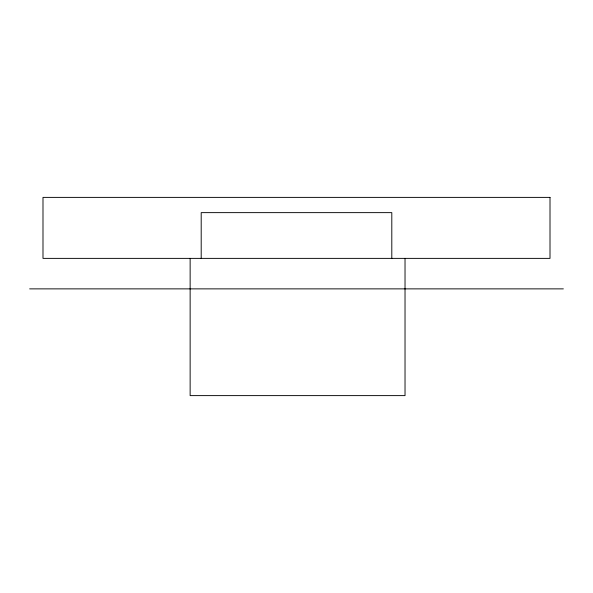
<?xml version="1.0" encoding="UTF-8"?>
<svg xmlns="http://www.w3.org/2000/svg" width="593" height="593" viewBox="0 0 593 593"><rect width="100%" height="100%" fill="white"/><g stroke="black" fill="none" stroke-linecap="round" stroke-linejoin="round"><path stroke-width="0.89" d="M190.138 258.378L190.138 395.613L405.026 395.613L405.026 258.378M29.65 288.873L563.35 288.873M391.803 258.378L391.803 212.635L201.197 212.635L201.197 258.378M550.007 197.387L42.992 197.387L42.992 258.378L550.007 258.378L550.007 197.387"/></g></svg>
